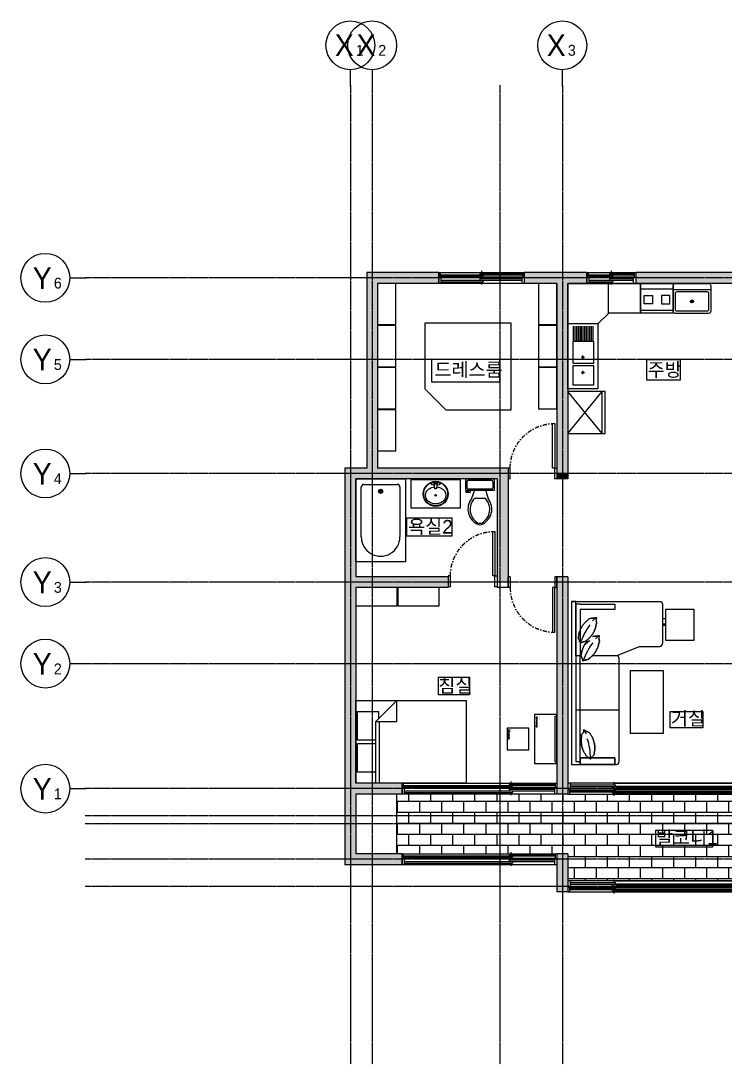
# Model space of a CAD drawing. Header units: millimetres. Extents: x 7699 to 36478, y 4303 to 23508.
# Drawn here: x 7699 to 20655, y 4303 to 23508 of the extents above; entities that cross this region are included whole.
import ezdxf
from ezdxf.enums import TextEntityAlignment as Align

# ---------------------------------------------------------------- set-up
doc = ezdxf.new("R2010")
doc.units = ezdxf.units.MM
doc.linetypes.add('CENTER', pattern=[50.8, 31.75, -6.35, 6.35, -6.35])
doc.linetypes.add('DASHDOTX2', pattern=[50.8, 25.4, -12.7, 0, -12.7])
for name, color, linetype in [('1-47FUR-8HID', 9, 'Continuous'), ('A-BUBBLE', 7, 'Continuous'), ('CEN', 1, 'CENTER'), ('CON', 254, 'Continuous'), ('FUR', 6, 'Continuous'), ('HAT', 8, 'Continuous'), ('TXT', 2, 'Continuous'), ('WAL', 2, 'Continuous'), ('WIN', 4, 'Continuous'), ('참조선', 190, 'Continuous')]:
    doc.layers.add(name, color=color, linetype=linetype)
doc.styles.get("Standard").update_dxf_attribs({"font": 'arial.ttf'})
doc.styles.add('WHG', font='romans', dxfattribs={"bigfont": 'whgtxt'})
doc.styles.add('견고딕', font='H2GTRE.TTF')

# ---------------------------------------------------------------- blocks, each defined once
blk = doc.blocks.new('bbl')
at = {"layer": 'A-BUBBLE', "color": 7}
blk.add_line((4371.71, 2923.69), (4371.71, 2908.69), dxfattribs=at)
blk.add_circle((4371.71, 2946.19), 22.5, dxfattribs=at)
blk = doc.blocks.new('창_1575')
for p, q in [((0, 200), (1575, 200)), ((0, 0), (0, 200)), ((0, 200), (1575, 200)), ((30, 120), (30, 200)), ((1545, 200), (1545, 120)), ((1575, 200), (1575, 0)), ((0, 120), (1575, 120)), ((1575, 0), (0, 0)), ((30, 160), (1545, 160)), ((30, 140), (817, 140)), ((45, 0), (45, 120)), ((45, 60), (1530, 60)), ((45, 30), (817, 30)), ((758, 180), (758, 160)), ((758, 180), (1545, 180)), ((758, 90), (1530, 90)), ((758, 90), (758, 60)), ((817, 60), (817, 30)), ((817, 160), (817, 140)), ((1530, 120), (1530, 0))]:
    blk.add_line(p, q)
at = {"linetype": 'DASHDOTX2', "ltscale": 2}
blk.add_line((788, 233), (788, -29), dxfattribs=at)
blk = doc.blocks.new('창_900')
for p, q in [((0, 200), (900, 200)), ((0, 0), (0, 200)), ((0, 200), (900, 200)), ((30, 120), (30, 200)), ((870, 200), (870, 120)), ((900, 200), (900, 0)), ((0, 120), (900, 120)), ((900, 0), (0, 0)), ((30, 160), (870, 160)), ((30, 140), (480, 140)), ((45, 0), (45, 120)), ((45, 60), (855, 60)), ((45, 30), (480, 30)), ((420, 180), (420, 160)), ((420, 180), (870, 180)), ((420, 90), (855, 90)), ((420, 90), (420, 60)), ((480, 160), (480, 140)), ((480, 60), (480, 30)), ((855, 120), (855, 0))]:
    blk.add_line(p, q)
at = {"linetype": 'DASHDOTX2', "ltscale": 2}
blk.add_line((450, 233), (450, -29), dxfattribs=at)
blk = doc.blocks.new('창_2850')
for p, q in [((0, 200), (2850, 200)), ((0, 0), (0, 200)), ((0, 200), (2850, 200)), ((30, 120), (30, 200)), ((2820, 200), (2820, 120)), ((2850, 200), (2850, 0)), ((0, 120), (2850, 120)), ((2850, 0), (0, 0)), ((30, 160), (2820, 160)), ((30, 140), (2030, 140)), ((45, 0), (45, 120)), ((45, 60), (2805, 60)), ((45, 30), (2030, 30)), ((1970, 180), (1970, 160)), ((1970, 180), (2820, 180)), ((1970, 90), (2805, 90)), ((1970, 90), (1970, 60)), ((2030, 160), (2030, 140)), ((2030, 60), (2030, 30)), ((2805, 120), (2805, 0))]:
    blk.add_line(p, q)
at = {"linetype": 'DASHDOTX2', "ltscale": 2}
blk.add_line((2000, 233), (2000, -29), dxfattribs=at)
blk = doc.blocks.new('창_4300')
for p, q in [((0, 200), (3450, 200)), ((0, 0), (0, 200)), ((0, 200), (3450, 200)), ((30, 120), (30, 200)), ((4300, 200), (850, 200)), ((4300, 200), (850, 200)), ((4270, 120), (4270, 200)), ((4300, 0), (4300, 200)), ((0, 120), (3450, 120)), ((3450, 0), (0, 0)), ((30, 160), (3420, 160)), ((30, 140), (880, 140)), ((45, 0), (45, 120)), ((45, 60), (3405, 60)), ((45, 30), (880, 30)), ((820, 180), (820, 160)), ((820, 180), (3420, 180)), ((820, 90), (3405, 90)), ((820, 90), (820, 60)), ((4300, 120), (850, 120)), ((850, 0), (4300, 0)), ((3480, 180), (880, 180)), ((880, 160), (880, 140)), ((4270, 160), (880, 160)), ((880, 60), (880, 30)), ((3480, 90), (895, 90)), ((4255, 60), (895, 60)), ((3420, 160), (3420, 140)), ((4270, 140), (3420, 140)), ((3420, 60), (3420, 30)), ((4255, 30), (3420, 30)), ((3480, 180), (3480, 160)), ((3480, 90), (3480, 60)), ((4255, 0), (4255, 120))]:
    blk.add_line(p, q)
at = {"linetype": 'DASHDOTX2', "ltscale": 2}
for p, q in [((850, 233), (850, -29)), ((3450, 233), (3450, -29))]:
    blk.add_line(p, q, dxfattribs=at)
blk = doc.blocks.new('문_900')
for p, q in [((80, 1020), (40, 1020)), ((40, 1020), (40, 200)), ((80, 200), (80, 1020)), ((0, 200), (0, 0)), ((40, 200), (0, 200)), ((40, 0), (40, 200)), ((40, 200), (80, 200)), ((860, 0), (860, 200)), ((860, 200), (900, 200)), ((900, 200), (900, 0)), ((0, 0), (40, 0)), ((860, 0), (900, 0))]:
    blk.add_line(p, q)
at = {"linetype": 'DASHDOTX2', "ltscale": 3}
blk.add_arc((40, 200), 820, 0, 90, dxfattribs=at)
blk = doc.blocks.new('1940X2765_P1_')
at = {"color": 0, "linetype": 'Continuous'}
for p, q in [((740, 0), (740, -560)), ((1340, -550), (1340, 0)), ((1340, 0), (1340, -550)), ((1340, -100), (1940, -100)), ((560, -740), (740, -560)), ((1940, -500), (1340, -500)), ((105, -1054), (105, -790)), ((135, -1054), (135, -790)), ((165, -1054), (165, -790)), ((195, -1052), (195, -790)), ((225, -1052), (225, -790)), ((255, -1052), (255, -790)), ((285, -1052), (285, -790)), ((315, -1052), (315, -790)), ((345, -1052), (345, -790)), ((375, -1052), (375, -790)), ((405, -1054), (405, -790)), ((435, -1054), (435, -790)), ((465, -1054), (465, -790)), ((278, -1391), (278, -1329)), ((247, -1360), (309, -1360)), ((247, -1639), (309, -1639)), ((278, -1670), (278, -1608)), ((631, -2765), (0, -1990)), ((0, -2765), (631, -1990)), ((631, -2765), (631, -1990))]:
    blk.add_line(p, q, dxfattribs=at)
for points in [[(550, -740), (550, -1940), (0, -1940), (0, 0), (1940, 0), (1940, -550), (740, -550)], [(0, -740), (560, -740)]]:
    blk.add_lwpolyline(points, dxfattribs=at)
for points in [[(1557, -224), (1557, -378), (1403, -378), (1403, -224)], [(1877, -224), (1723, -224), (1723, -378), (1877, -378)], [(90, -1470), (480, -1470), (480, -1072), (90, -1072)], [(90, -1870), (480, -1870), (480, -1520), (90, -1520)], [(0, -2765), (687, -2765), (687, -1990), (0, -1990)]]:
    blk.add_lwpolyline(points, close=True, dxfattribs=at)
for centre in [(278, -1360), (278, -1639)]:
    blk.add_circle(centre, 15, dxfattribs=at)
blk = doc.blocks.new('침대 - 퀸사이즈')
at = {"linetype": 'Continuous'}
for p, q in [((0, -80.00003), (0, 0)), ((0, 0), (59.99999, 0)), ((59.99999, 0), (59.99999, -80.00003)), ((7.99999, -1.2), (28.79998, -1.2)), ((7.99999, -14.4), (7.99999, -1.2)), ((28.79998, -1.2), (28.79998, -14.4)), ((31.19999, -1.2), (51.99999, -1.2)), ((31.19999, -14.4), (31.19999, -1.2)), ((51.99999, -1.2), (51.99999, -16.4)), ((0, -14.4), (44.8, -14.4)), ((59.99999, -29.6), (44.8, -14.4)), ((44.8, -14.4), (44.8, -29.6)), ((44.8, -16.8), (0, -16.8)), ((51.99999, -16.4), (46.79936, -16.4)), ((44.8, -29.6), (59.99999, -29.6)), ((59.99999, -80.00003), (0, -80.00003))]:
    blk.add_line(p, q, dxfattribs=at)
blk = doc.blocks.new('변기 - 윗면')
for p, q in [((9.5, -6), (9.5, -2)), ((-10, -8.5), (-8, -8.5)), ((-10, -9.5), (-10, -8.5)), ((-7, -9.5), (-10, -9.5)), ((-8, -8.5), (-8, -8)), ((-7, -8), (-7, -9.5)), ((-4, -8), (-6, -14)), ((4, -14), (-4, -14)), ((4, -8), (6, -14))]:
    blk.add_line(p, q)
blk.add_lwpolyline([(10.5, -8), (10.5, 0), (-10.5, 0), (-10.5, -8)], close=True)
for points in [[(-9.5, -2), (-9.5, -6)], [(8.5, -1), (-8.5, -1)], [(-8.5, -7), (8.5, -7)]]:
    blk.add_lwpolyline(points)
for centre, radius, start, end in [((-8.62, -1.88), 0.884, 81.8699, 188.1301), ((-8.62, -6.12), 0.884, 171.8699, 278.1301), ((8.62, -1.88), 0.884, 351.8699, 98.1301), ((8.62, -6.12), 0.884, 261.8699, 8.1301), ((3.52, -21.58), 12.17, 141.46911, 247.97143), ((4.2, -21.82), 11.33, 136.36773, 238.94682), ((-3.52, -21.58), 12.17, 292.02843, 38.53071), ((-4.2, -21.82), 11.33, 301.05301, 43.63209), ((0, -27.88), 4, 245.73182, 294.26817), ((0, -29), 4, 254.86053, 285.13947)]:
    blk.add_arc(centre, radius, start, end)
blk = doc.blocks.new('욕조 - 26 x 60 in.')
for p, q in [((8, -18), (10, -18)), ((9, -17), (9, -19))]:
    blk.add_line(p, q)
blk.add_lwpolyline([(0, -36), (0, 0), (60, 0), (60, -36)], close=True)
for points in [[(4, -30), (4, -6)], [(6, -4), (42, -4)], [(42, -32), (6, -32)]]:
    blk.add_lwpolyline(points)
for radius in [1.5, 1]:
    blk.add_circle((9, -18), radius)
for centre, radius, start, end in [((5.75, -5.75), 1.77, 81.8699, 188.1301), ((42, -18), 14, 270, 90), ((5.75, -30.25), 1.77, 171.8699, 278.1301)]:
    blk.add_arc(centre, radius, start, end)
blk = doc.blocks.new('560X560_P1_')
at = {"color": 0, "linetype": 'Continuous'}
blk.add_lwpolyline([(0, 0), (0, -740), (560, -740), (740, -560), (740, 0)], close=True, dxfattribs=at)

msp = doc.modelspace()

# ---------------------------------------------------------------- hatches: boundary and pattern name
at = {"layer": 'CON'}
h = msp.add_hatch(color=256, dxfattribs=at)
h.dxf.hatch_style = 1
h.paths.add_polyline_path([(15386, 18775), (14161, 18775), (14161, 17275), (14261, 17275), (14261, 18675), (15386, 18675)])
h.paths.add_polyline_path([(14161, 18875), (14061, 18875), (14061, 18775), (14161, 18775)])
h.paths.add_polyline_path([(15386, 18875), (14161, 18875), (14161, 18775), (15386, 18775)])
h.paths.add_polyline_path([(14161, 18775), (14061, 18775), (14061, 17275), (14161, 17275)])
h.paths.add_polyline_path([(14261, 17275), (14161, 17275), (14161, 15175), (16511, 15175), (16511, 15275), (14261, 15275)])
h.paths.add_polyline_path([(14161, 17275), (14061, 17275), (14061, 15275), (13761, 15275), (13761, 15175), (14161, 15175)])
h.paths.add_polyline_path([(14161, 15175), (13761, 15175), (13761, 13175), (14161, 13175), (14161, 13275), (13861, 13275), (13861, 15075), (14161, 15075)])
h.paths.add_polyline_path([(13761, 15175), (13661, 15175), (13661, 13175), (13761, 13175)])
h.paths.add_polyline_path([(16511, 15175), (14161, 15175), (14161, 15075), (16461, 15075), (16461, 13175), (16511, 13175)])
h.paths.add_polyline_path([(13761, 15275), (13661, 15275), (13661, 15175), (13761, 15175)])
h.paths.add_polyline_path([(16661, 15275), (16511, 15275), (16511, 15175), (16661, 15175)])
h.paths.add_polyline_path([(16661, 15175), (16511, 15175), (16511, 13175), (16661, 13175)])
h.paths.add_polyline_path([(15561, 13175), (14161, 13175), (14161, 13075), (15561, 13075)])
h.paths.add_polyline_path([(15561, 13275), (14161, 13275), (14161, 13175), (15561, 13175)], flags=17)
h.paths.add_polyline_path([(14161, 13175), (13761, 13175), (13761, 11675), (13861, 11675), (13861, 13075), (14161, 13075)])
h.paths.add_polyline_path([(13761, 13175), (13661, 13175), (13661, 11675), (13761, 11675)])
h.paths.add_polyline_path([(13761, 11675), (13661, 11675), (13661, 9375), (13761, 9375)])
h.paths.add_polyline_path([(13861, 11675), (13761, 11675), (13761, 9375), (14161, 9375), (14161, 9475), (13861, 9475)])
h.paths.add_polyline_path([(13761, 8725), (13661, 8725), (13661, 8075), (13761, 8075)])
h.paths.add_polyline_path([(13861, 8725), (13761, 8725), (13761, 8075), (14161, 8075), (14161, 8175), (13861, 8175)])
h.paths.add_polyline_path([(13861, 8875), (13761, 8875), (13761, 8725), (13861, 8725)])
h.paths.add_polyline_path([(13761, 8875), (13661, 8875), (13661, 8725), (13761, 8725)])
h.paths.add_polyline_path([(13761, 9375), (13661, 9375), (13661, 8875), (13761, 8875)])
h.paths.add_polyline_path([(13861, 9275), (14161, 9275), (14161, 9375), (13761, 9375), (13761, 8875), (13861, 8875)])
h.paths.add_polyline_path([(14711, 9375), (14161, 9375), (14161, 9275), (14711, 9275)])
h.paths.add_polyline_path([(14711, 9475), (14161, 9475), (14161, 9375), (14711, 9375)])
h.paths.add_polyline_path([(14711, 8175), (14161, 8175), (14161, 8075), (14711, 8075)])
h.paths.add_polyline_path([(13761, 8075), (13661, 8075), (13661, 7975), (13761, 7975)])
h.paths.add_polyline_path([(14161, 8075), (13761, 8075), (13761, 7975), (14161, 7975)])
h.paths.add_polyline_path([(14711, 8075), (14161, 8075), (14161, 7975), (14711, 7975)])
h.paths.add_polyline_path([(17661, 18875), (16961, 18875), (16961, 18775), (17661, 18775)])
h.paths.add_polyline_path([(17661, 18775), (16961, 18775), (16961, 18675), (17561, 18675), (17561, 17275), (17661, 17275)])
h.paths.add_polyline_path([(18111, 18775), (17661, 18775), (17661, 17275), (17761, 17275), (17761, 18675), (18111, 18675)])
h.paths.add_polyline_path([(18111, 18875), (17661, 18875), (17661, 18775), (18111, 18775)])
h.paths.add_polyline_path([(17661, 17275), (17561, 17275), (17561, 15175), (17661, 15175)])
h.paths.add_polyline_path([(17761, 17275), (17661, 17275), (17661, 15175), (17761, 15175)])
h.paths.add_polyline_path([(17661, 13175), (17561, 13175), (17561, 11675), (17661, 11675)])
h.paths.add_polyline_path([(17761, 13175), (17661, 13175), (17661, 11675), (17761, 11675)])
h.paths.add_polyline_path([(17761, 13275), (17661, 13275), (17661, 13175), (17761, 13175)])
h.paths.add_polyline_path([(17661, 13275), (17561, 13275), (17561, 13175), (17661, 13175)])
h.paths.add_polyline_path([(17661, 11675), (17561, 11675), (17561, 9375), (17661, 9375)])
h.paths.add_polyline_path([(17761, 11675), (17661, 11675), (17661, 9375), (17761, 9375), (17761, 9475)])
h.paths.add_polyline_path([(17661, 9375), (17561, 9375), (17561, 9275), (17661, 9275)])
h.paths.add_polyline_path([(17761, 9375), (17661, 9375), (17661, 9275), (17761, 9275)])
h.paths.add_polyline_path([(17661, 8075), (17561, 8075), (17561, 7975), (17561, 7575), (17661, 7575)])
h.paths.add_polyline_path([(17761, 8075), (17661, 8075), (17661, 7575), (17761, 7575), (17761, 7675)])
h.paths.add_polyline_path([(17661, 8175), (17561, 8175), (17561, 8075), (17661, 8075)])
h.paths.add_polyline_path([(17761, 8175), (17661, 8175), (17661, 8075), (17761, 8075)])
h.paths.add_polyline_path([(17661, 7575), (17561, 7575), (17561, 7475), (17661, 7475)])
h.paths.add_polyline_path([(17761, 7575), (17661, 7575), (17661, 7475), (17761, 7475)])
h.paths.add_polyline_path([(21261, 18875), (19011, 18875), (19011, 18775), (21261, 18775)])
h.paths.add_polyline_path([(21261, 18775), (19011, 18775), (19011, 18675), (21261, 18675)])
h.paths.add_polyline_path([(22161, 18875), (21261, 18875), (21261, 18775), (22161, 18775)])
h.paths.add_polyline_path([(22161, 18775), (21261, 18775), (21261, 18675), (22161, 18675)])
h.paths.add_polyline_path([(29161, 18875), (27411, 18875), (22161, 18875), (22161, 18775), (29161, 18775)])
h.paths.add_polyline_path([(29161, 18775), (22161, 18775), (22161, 18675), (24611, 18675), (27411, 18675), (29061, 18675), (29061, 17775), (24611, 17775), (24611, 17275), (24711, 17275), (24711, 17675), (29061, 17675), (29061, 17275), (29161, 17275)])
h.paths.add_polyline_path([(29261, 18775), (29161, 18775), (29161, 17275), (29261, 17275)])
h.paths.add_polyline_path([(29261, 18875), (29161, 18875), (29161, 18775), (29261, 18775)])
h.paths.add_polyline_path([(29161, 17275), (29061, 17275), (29061, 15525), (25611, 15525), (25611, 15425), (29061, 15425), (29061, 15175), (29161, 15175)])
h.paths.add_polyline_path([(29261, 17275), (29161, 17275), (29161, 15175), (29261, 15175)])
h.paths.add_polyline_path([(24711, 17275), (24611, 17275), (24611, 17175), (24611, 15425), (24711, 15425)])
h.paths.add_polyline_path([(29161, 15175), (29061, 15175), (29061, 14425), (29161, 14425)])
h.paths.add_polyline_path([(29261, 15075), (29261, 15175), (29161, 15175), (29161, 14425), (29261, 14425)])
h.paths.add_polyline_path([(29161, 13525), (29061, 13525), (29061, 13275), (22161, 13275), (22161, 13175), (29161, 13175)])
h.paths.add_polyline_path([(29261, 13525), (29161, 13525), (29161, 13175), (30561, 13175), (30561, 13275), (29261, 13275)])
h.paths.add_polyline_path([(30561, 13175), (29161, 13175), (29161, 13075), (30461, 13075), (30461, 11675), (30561, 11675)])
h.paths.add_polyline_path([(29161, 13175), (22161, 13175), (22161, 13075), (22261, 13075), (29161, 13075)])
h.paths.add_polyline_path([(30661, 13275), (30561, 13275), (30561, 13175), (30661, 13175)])
h.paths.add_polyline_path([(30661, 13175), (30561, 13175), (30561, 11675), (30661, 11675)])
h.paths.add_polyline_path([(30561, 11675), (30461, 11675), (30461, 9375), (30561, 9375)])
h.paths.add_polyline_path([(30661, 11675), (30561, 11675), (30561, 9375), (30661, 9375)])
h.paths.add_polyline_path([(22161, 13175), (22061, 13175), (22061, 13075), (22161, 13075)])
h.paths.add_polyline_path([(22161, 13275), (22061, 13275), (22061, 13175), (22161, 13175)])
h.paths.add_polyline_path([(22261, 11675), (22161, 11675), (22161, 9375), (22261, 9375)])
h.paths.add_polyline_path([(22161, 11675), (22061, 11675), (22061, 9375), (22161, 9375)])
h.paths.add_polyline_path([(22161, 12175), (22061, 12175), (22061, 11675), (22161, 11675)])
h.paths.add_polyline_path([(22261, 12175), (22161, 12175), (22161, 11675), (22261, 11675)])
h.paths.add_polyline_path([(22161, 9375), (22061, 9375), (22061, 8875), (22161, 8875)])
h.paths.add_polyline_path([(22161, 8875), (22061, 8875), (22061, 8725), (22161, 8725)])
h.paths.add_polyline_path([(22161, 8725), (22061, 8725), (22061, 8075), (22161, 8075)])
h.paths.add_polyline_path([(22161, 8075), (22061, 8075), (22061, 7575), (22161, 7575)])
h.paths.add_polyline_path([(22161, 7575), (22061, 7575), (22061, 7475), (22161, 7475)])
h.paths.add_polyline_path([(22261, 7575), (22161, 7575), (22161, 7475), (22261, 7475)])
h.paths.add_polyline_path([(22261, 7975), (22261, 8075), (22161, 8075), (22161, 7575), (22261, 7575)])
h.paths.add_polyline_path([(22261, 8725), (22161, 8725), (22161, 8075), (22261, 8075), (22261, 8175)])
h.paths.add_polyline_path([(22261, 8775), (22261, 8875), (22161, 8875), (22161, 8725), (22261, 8725)])
h.paths.add_polyline_path([(22261, 9375), (22161, 9375), (22161, 8875), (22261, 8875)])
h.paths.add_polyline_path([(29161, 8175), (28661, 8175), (28661, 8075), (29161, 8075)])
h.paths.add_polyline_path([(29161, 8075), (28661, 8075), (28661, 7975), (29161, 7975)])
h.paths.add_polyline_path([(30561, 8075), (29161, 8075), (29161, 7975), (30561, 7975)])
h.paths.add_polyline_path([(30561, 8725), (30461, 8725), (30461, 8175), (29161, 8175), (29161, 8075), (30561, 8075)])
h.paths.add_polyline_path([(30661, 8075), (30561, 8075), (30561, 7975), (30661, 7975)])
h.paths.add_polyline_path([(30661, 8725), (30561, 8725), (30561, 8075), (30661, 8075)])
h.paths.add_polyline_path([(30661, 8875), (30561, 8875), (30561, 8725), (30661, 8725)])
h.paths.add_polyline_path([(30561, 8875), (30461, 8875), (30461, 8775), (30461, 8725), (30561, 8725)])
h.paths.add_polyline_path([(30561, 9375), (30461, 9375), (30461, 8875), (30561, 8875)])
h.paths.add_polyline_path([(30661, 9375), (30561, 9375), (30561, 8875), (30661, 8875)])
h = msp.add_hatch(color=256, dxfattribs=at)
h.dxf.hatch_style = 1
h.paths.add_polyline_path([(21261, 18775), (19011, 18775), (19011, 18675), (21161, 18675), (21161, 17875), (21261, 17875)])
h.paths.add_polyline_path([(21361, 18675), (22161, 18675), (22161, 18775), (21261, 18775), (21261, 17875), (21361, 17875)])
h = msp.add_hatch(color=256, dxfattribs=at)
h.dxf.hatch_style = 1
h.paths.add_polyline_path([(17661, 15175), (17561, 15175), (17561, 15075), (17661, 15075)])
h.paths.add_polyline_path([(17761, 15175), (17661, 15175), (17661, 15075), (17761, 15075)])
at = {"layer": 'HAT'}
h = msp.add_hatch(dxfattribs=at)
h.set_pattern_fill('AR-B816', color=256)
h.paths.add_polyline_path([(21261, 9275), (18611, 9275), (17761, 9275), (17661, 9275), (17661, 8875), (21261, 8875)])
h.paths.add_polyline_path([(21261, 8875), (17661, 8875), (17661, 8725), (21261, 8725)])
h.paths.add_polyline_path([(21261, 8725), (17661, 8725), (17661, 8175), (17761, 8175), (17761, 8075), (21261, 8075)])
h.paths.add_polyline_path([(21261, 8075), (17761, 8075), (17761, 7675), (21211, 7675), (21261, 7675)])
h.paths.add_polyline_path([(22061, 8075), (21261, 8075), (21261, 7675), (22061, 7675)])
h.paths.add_polyline_path([(22061, 8625), (22061, 8725), (21261, 8725), (21261, 8075), (22061, 8075)])
h.paths.add_polyline_path([(22061, 8875), (21261, 8875), (21261, 8725), (22061, 8725)])
h.paths.add_polyline_path([(22061, 9275), (21261, 9275), (21261, 8875), (22061, 8875)])
h.paths.add_polyline_path([(29061, 18675), (27411, 18675), (24811, 18675), (24811, 18635, -0.399992), (25630, 17855), (25631, 17855), (25631, 17815), (24811, 17815), (24811, 17775), (29061, 17775)])
h.paths.add_polyline_path([(26427, 18013), (27441, 18013), (27441, 18441), (26427, 18441)], flags=24)
h = msp.add_hatch(dxfattribs=at)
h.set_pattern_fill('AR-B816', color=256)
h.paths.add_polyline_path([(16511, 9275), (14711, 9275), (14611, 9275), (14611, 8875), (16511, 8875)])
h.paths.add_polyline_path([(16511, 8875), (14611, 8875), (14611, 8725), (16511, 8725)])
h.paths.add_polyline_path([(16511, 8725), (14611, 8725), (14611, 8175), (14711, 8175), (16511, 8175)])
h.paths.add_polyline_path([(17661, 9275), (17561, 9275), (16511, 9275), (16511, 8875), (17661, 8875)])
h.paths.add_polyline_path([(17661, 8875), (16511, 8875), (16511, 8725), (17661, 8725)])
h.paths.add_polyline_path([(17661, 8725), (16511, 8725), (16511, 8175), (17561, 8175), (17661, 8175)])

# ---------------------------------------------------------------- linework, layer by layer
at = {"layer": '1-47FUR-8HID'}
msp.add_lwpolyline([(18649, 12822), (18649, 12824)], dxfattribs=at)
at = {"layer": 'CEN'}
for p, q in [((13761, 22326), (13761, 4303)), ((14161, 22326), (14161, 4303)), ((16511, 22326), (16511, 4303)), ((17661, 22326), (17661, 4303)), ((36478, 18775), (8879, 18775)), ((36478, 17275), (8879, 17275)), ((36478, 15175), (8879, 15175)), ((36478, 13175), (8879, 13175)), ((36478, 11675), (8879, 11675)), ((36478, 9375), (8879, 9375)), ((36478, 8875), (8879, 8875)), ((36478, 8725), (8879, 8725)), ((36478, 8075), (8879, 8075)), ((36478, 7575), (8879, 7575))]:
    msp.add_line(p, q, dxfattribs=at)
at = {"layer": 'FUR'}
for p, q in [((19701, 18564), (20392, 18564)), ((15780, 15060), (14880, 15060)), ((15359, 15001), (15300, 15001)), ((15304, 14973), (15300, 14973)), ((15316, 14892), (15309, 14969)), ((15344, 14892), (15316, 14892)), ((15351, 14969), (15344, 14892)), ((15359, 14973), (15356, 14973)), ((17826, 12822), (17826, 11822)), ((17906, 12822), (18686, 12822)), ((19448, 11984), (19075, 11984)), ((17986, 11872), (18016, 11872)), ((18006, 11851), (18015, 11861)), ((18006, 11851), (18015, 11861)), ((18008, 11819), (18006, 11835)), ((18008, 11819), (18006, 11835)), ((18017, 11788), (18012, 11803)), ((18017, 11788), (18012, 11803)), ((18700, 10822), (17906, 10822)), ((18706, 9872), (18706, 9902))]:
    msp.add_line(p, q, dxfattribs=at)
at = {"layer": 'FUR', "color": 9}
for p, q in [((18138, 12484), (18144, 12496)), ((18138, 12484), (18144, 12496)), ((18158, 12503), (18173, 12509)), ((18158, 12503), (18173, 12509)), ((18188, 12513), (18204, 12515)), ((18188, 12513), (18204, 12515)), ((18281, 12499), (18280, 12470)), ((18281, 12499), (18280, 12470)), ((17986, 12287), (17989, 12296)), ((17986, 12287), (17989, 12296)), ((17993, 12305), (17997, 12313)), ((17993, 12305), (17997, 12313)), ((18008, 12336), (18012, 12343)), ((18008, 12336), (18012, 12343)), ((18016, 12350), (18020, 12357)), ((18016, 12350), (18020, 12357)), ((18024, 12364), (18029, 12371)), ((18024, 12364), (18029, 12371)), ((18033, 12378), (18038, 12384)), ((18033, 12378), (18038, 12384)), ((18048, 12398), (18054, 12406)), ((18048, 12398), (18054, 12406)), ((18060, 12413), (18066, 12420)), ((18060, 12413), (18066, 12420)), ((18073, 12428), (18080, 12435)), ((18073, 12428), (18080, 12435)), ((18096, 12451), (18105, 12459)), ((18096, 12451), (18105, 12459)), ((18115, 12468), (18126, 12476)), ((18115, 12468), (18126, 12476)), ((18265, 12323), (18262, 12313)), ((18265, 12323), (18262, 12313)), ((18272, 12345), (18269, 12334)), ((18272, 12345), (18269, 12334)), ((18277, 12370), (18275, 12357)), ((18277, 12370), (18275, 12357)), ((18281, 12398), (18279, 12383)), ((18281, 12398), (18279, 12383)), ((18289, 12439), (18291, 12423)), ((18289, 12439), (18291, 12423)), ((17955, 12167), (17955, 12183)), ((17955, 12167), (17955, 12183)), ((17966, 12120), (17960, 12135)), ((17966, 12120), (17960, 12135)), ((17963, 12193), (17965, 12208)), ((17963, 12193), (17965, 12208)), ((17967, 12221), (17969, 12234)), ((17967, 12221), (17969, 12234)), ((17972, 12246), (17975, 12257)), ((17972, 12246), (17975, 12257)), ((17979, 12086), (17974, 12106)), ((17979, 12086), (17974, 12106)), ((17979, 12268), (17982, 12278)), ((17979, 12268), (17982, 12278)), ((18118, 12115), (18106, 12107)), ((18118, 12115), (18106, 12107)), ((18156, 12148), (18148, 12140)), ((18156, 12148), (18148, 12140)), ((18171, 12163), (18164, 12156)), ((18171, 12163), (18164, 12156)), ((18206, 12206), (18201, 12200)), ((18206, 12206), (18201, 12200)), ((18215, 12220), (18211, 12213)), ((18215, 12220), (18211, 12213)), ((18224, 12234), (18220, 12227)), ((18224, 12234), (18220, 12227)), ((18236, 12255), (18232, 12248)), ((18236, 12255), (18232, 12248)), ((18240, 12181), (18256, 12183)), ((18240, 12181), (18256, 12183)), ((18247, 12278), (18244, 12270)), ((18247, 12278), (18244, 12270)), ((18333, 12167), (18331, 12137)), ((18333, 12167), (18331, 12137)), ((18340, 12106), (18342, 12090)), ((18340, 12106), (18342, 12090)), ((18020, 12067), (18005, 12070)), ((18020, 12067), (18005, 12070)), ((18021, 11902), (18024, 11914)), ((18021, 11902), (18024, 11914)), ((18027, 11925), (18030, 11935)), ((18027, 11925), (18030, 11935)), ((18037, 11955), (18041, 11964)), ((18037, 11955), (18041, 11964)), ((18057, 12077), (18041, 12075)), ((18057, 12077), (18041, 12075)), ((18048, 11980), (18052, 11988)), ((18048, 11980), (18052, 11988)), ((18059, 12003), (18063, 12011)), ((18059, 12003), (18063, 12011)), ((18067, 12018), (18072, 12025)), ((18067, 12018), (18072, 12025)), ((18088, 12087), (18073, 12081)), ((18088, 12087), (18073, 12081)), ((18073, 12021), (18080, 12029)), ((18073, 12021), (18080, 12029)), ((18076, 12032), (18080, 12039)), ((18076, 12032), (18080, 12039)), ((18098, 12045), (18108, 12053)), ((18098, 12045), (18108, 12053)), ((18100, 12066), (18105, 12073)), ((18100, 12066), (18105, 12073)), ((18111, 12080), (18117, 12088)), ((18111, 12080), (18117, 12088)), ((18131, 12069), (18136, 12082)), ((18131, 12069), (18136, 12082)), ((18283, 11916), (18279, 11909)), ((18283, 11916), (18279, 11909)), ((18299, 11946), (18295, 11938)), ((18299, 11946), (18295, 11938)), ((18310, 11972), (18306, 11963)), ((18310, 11972), (18306, 11963)), ((18317, 11991), (18313, 11981)), ((18317, 11991), (18313, 11981)), ((18332, 12065), (18331, 12051)), ((18332, 12065), (18331, 12051)), ((18016, 11875), (18018, 11889)), ((18016, 11875), (18018, 11889)), ((18043, 11745), (18030, 11754)), ((18043, 11745), (18030, 11754)), ((18072, 11735), (18057, 11738)), ((18072, 11735), (18057, 11738)), ((18124, 11749), (18109, 11745)), ((18124, 11749), (18109, 11745)), ((18180, 11791), (18169, 11783)), ((18180, 11791), (18169, 11783)), ((18199, 11808), (18190, 11799)), ((18199, 11808), (18190, 11799)), ((18223, 11831), (18216, 11823)), ((18223, 11831), (18216, 11823)), ((18252, 11867), (18247, 11860)), ((18252, 11867), (18247, 11860)), ((18271, 11895), (18267, 11888)), ((18271, 11895), (18267, 11888)), ((18031, 10391), (18022, 10377)), ((18031, 10391), (18022, 10377)), ((18049, 10432), (18041, 10404)), ((18049, 10432), (18041, 10404)), ((18077, 10445), (18062, 10440)), ((18077, 10445), (18062, 10440)), ((18141, 10415), (18127, 10422)), ((18141, 10415), (18127, 10422)), ((18167, 10395), (18155, 10406)), ((18167, 10395), (18155, 10406)), ((18179, 10371), (18178, 10384)), ((18179, 10371), (18178, 10384)), ((18006, 10261), (18006, 10250)), ((18006, 10261), (18006, 10250)), ((18007, 10283), (18007, 10272)), ((18007, 10283), (18007, 10272)), ((18007, 10240), (18007, 10230)), ((18007, 10240), (18007, 10230)), ((18009, 10212), (18010, 10204)), ((18009, 10212), (18010, 10204)), ((18016, 10336), (18013, 10322)), ((18016, 10336), (18013, 10322)), ((18013, 10179), (18015, 10171)), ((18013, 10179), (18015, 10171)), ((18195, 10348), (18188, 10359)), ((18195, 10348), (18188, 10359)), ((18223, 10296), (18218, 10306)), ((18223, 10296), (18218, 10306)), ((18230, 10278), (18227, 10287)), ((18230, 10278), (18227, 10287)), ((18236, 10261), (18233, 10269)), ((18236, 10261), (18233, 10269)), ((18241, 10244), (18239, 10252)), ((18241, 10244), (18239, 10252)), ((18247, 10220), (18245, 10228)), ((18247, 10220), (18245, 10228)), ((18251, 10204), (18249, 10212)), ((18251, 10204), (18249, 10212)), ((18254, 10188), (18252, 10196)), ((18254, 10188), (18252, 10196)), ((18018, 10155), (18020, 10147)), ((18018, 10155), (18020, 10147)), ((18022, 10139), (18024, 10131)), ((18022, 10139), (18024, 10131)), ((18027, 10123), (18029, 10114)), ((18027, 10123), (18029, 10114)), ((18035, 10097), (18039, 10088)), ((18035, 10097), (18039, 10088)), ((18043, 10079), (18047, 10069)), ((18043, 10079), (18047, 10069)), ((18052, 10059), (18057, 10049)), ((18052, 10059), (18057, 10049)), ((18063, 10038), (18070, 10027)), ((18063, 10038), (18070, 10027)), ((18087, 10004), (18086, 9990)), ((18087, 10004), (18086, 9990)), ((18249, 10012), (18254, 10026)), ((18249, 10012), (18254, 10026)), ((18253, 10053), (18255, 10066)), ((18253, 10053), (18255, 10066)), ((18257, 10163), (18256, 10171)), ((18257, 10163), (18256, 10171)), ((18257, 10079), (18258, 10091)), ((18257, 10079), (18258, 10091)), ((18259, 10135), (18258, 10144)), ((18259, 10135), (18258, 10144)), ((18259, 10103), (18259, 10114)), ((18259, 10103), (18259, 10114)), ((18097, 9979), (18109, 9969)), ((18097, 9979), (18109, 9969)), ((18122, 9960), (18137, 9952)), ((18122, 9960), (18137, 9952)), ((18199, 9943), (18211, 9960)), ((18199, 9943), (18211, 9960)), ((18223, 9971), (18233, 9983)), ((18223, 9971), (18233, 9983))]:
    msp.add_line(p, q, dxfattribs=at)
at = {"layer": 'FUR', "linetype": 'Continuous'}
for p, q in [((17146, 10737), (17146, 9837)), ((17561, 10737), (17146, 10737)), ((17531, 9867), (17531, 10707)), ((17531, 10707), (17561, 10707)), ((17561, 9837), (17561, 10737)), ((17046, 10487), (16646, 10487)), ((16646, 10487), (16646, 10087)), ((17046, 10087), (17046, 10487)), ((16646, 10087), (17046, 10087)), ((17146, 9837), (17561, 9837)), ((17531, 9867), (17561, 9867))]:
    msp.add_line(p, q, dxfattribs=at)
at = {"layer": 'FUR'}
for points in [[(14598, 17918), (14598, 18675), (14261, 18675), (14261, 17918)], [(17561, 17918), (17561, 18675), (17224, 18675), (17224, 17918)], [(14598, 17141), (14598, 17899), (14261, 17899), (14261, 17141)], [(17561, 17142), (17561, 17900), (17224, 17900), (17224, 17142)], [(14598, 16368), (14598, 17126), (14261, 17126), (14261, 16368)], [(17561, 16368), (17561, 17125), (17224, 17125), (17224, 16368)], [(14598, 15592), (14598, 16350), (14261, 16350), (14261, 15592)], [(15780, 15075), (15780, 14535), (14880, 14535), (14880, 15075)], [(13861, 12738), (14619, 12738), (14619, 13075), (13861, 13075)], [(14634, 12738), (15392, 12738), (15392, 13075), (14634, 13075)], [(20077, 12099), (19567, 12099), (19567, 12679), (20077, 12679)], [(18006, 11835), (18006, 11851)], [(18012, 11803), (18008, 11819)], [(18915, 10389), (18915, 11549), (19515, 11549), (19515, 10389)], [(18626, 9822), (18626, 9942), (17986, 9942), (17986, 9822)], [(18626, 9942), (18626, 9822), (17986, 9822), (17986, 9942)]]:
    msp.add_lwpolyline(points, close=True, dxfattribs=at)
for points in [[(20351, 18675, -0.414214), (20392, 18633), (20392, 18162, -0.414214), (20351, 18121), (19743, 18121, -0.414214), (19701, 18162), (19701, 18633, -0.414214), (19743, 18675)], [(19770, 18162, -0.414214), (19743, 18190), (19743, 18495, -0.414214), (19770, 18523), (20323, 18523, -0.414214), (20351, 18495), (20351, 18190, -0.414214), (20323, 18162)]]:
    msp.add_lwpolyline(points, format="xyb", close=True, dxfattribs=at)
for points in [[(15347, 14931, -0.064435), (15402, 14919, -0.091719), (15461, 14885, -0.103599), (15502, 14833, -0.113912), (15516, 14774, -0.113912), (15502, 14714, -0.103599), (15461, 14662, -0.091719), (15402, 14628, -0.084785), (15330, 14616, -0.084785), (15257, 14628, -0.091719), (15198, 14662, -0.103599), (15157, 14714, -0.113912), (15144, 14774, -0.113912), (15157, 14833, -0.103599), (15198, 14885, -0.091719), (15257, 14919, -0.064435), (15312, 14931, -0.084785)], [(17986, 12771), (17906, 12771), (17906, 11822), (17906, 12822), (17826, 12822), (19453, 12822, -0.414214), (19503, 12772), (19503, 12060, -0.323516), (19448, 11984)], [(17826, 11822), (17826, 9822), (18656, 9822, 0.414214), (18706, 9872), (18706, 11772, 0.414214), (18656, 11822)]]:
    msp.add_lwpolyline(points, format="xyb", dxfattribs=at)
for points in [[(17986, 12772), (18626, 12772), (18626, 12672), (17986, 12672), (17986, 11822), (17906, 11822), (17906, 9877), (17986, 9877), (17986, 11822), (17906, 11822)], [(19075, 11984), (18656, 11822), (18214, 11822)]]:
    msp.add_lwpolyline(points, dxfattribs=at)
at = {"layer": 'FUR', "color": 9}
for points in [[(18126, 12476), (18138, 12484)], [(18144, 12496), (18158, 12503)], [(18173, 12509), (18188, 12513)], [(18204, 12515), (18220, 12515)], [(18220, 12515), (18236, 12512)], [(18236, 12512), (18259, 12520)], [(18259, 12520), (18271, 12511)], [(18271, 12511), (18281, 12499)], [(17989, 12296), (17993, 12305)], [(17997, 12313), (18000, 12321)], [(18000, 12321), (18004, 12328)], [(18004, 12328), (18008, 12336)], [(18012, 12343), (18016, 12350)], [(18020, 12357), (18024, 12364)], [(18029, 12371), (18033, 12378)], [(18038, 12384), (18043, 12391)], [(18043, 12391), (18048, 12398)], [(18054, 12406), (18060, 12413)], [(18066, 12420), (18073, 12428)], [(18080, 12435), (18088, 12443)], [(18088, 12443), (18096, 12451)], [(18105, 12459), (18115, 12468)], [(18255, 12295), (18251, 12286)], [(18258, 12304), (18255, 12295)], [(18262, 12313), (18258, 12304)], [(18269, 12334), (18265, 12323)], [(18275, 12357), (18272, 12345)], [(18279, 12383), (18277, 12370)], [(18280, 12470), (18285, 12455)], [(18291, 12407), (18281, 12398)], [(18285, 12455), (18289, 12439)], [(18291, 12423), (18291, 12407)], [(17955, 12183), (17963, 12193)], [(17957, 12151), (17955, 12167)], [(17960, 12135), (17957, 12151)], [(17965, 12208), (17967, 12221)], [(17974, 12106), (17966, 12120)], [(17969, 12234), (17972, 12246)], [(17975, 12257), (17979, 12268)], [(17982, 12278), (17986, 12287)], [(18106, 12107), (18102, 12094)], [(18129, 12123), (18118, 12115)], [(18139, 12132), (18129, 12123)], [(18148, 12140), (18139, 12132)], [(18164, 12156), (18156, 12148)], [(18178, 12171), (18171, 12163)], [(18184, 12178), (18178, 12171)], [(18190, 12185), (18184, 12178)], [(18196, 12193), (18190, 12185)], [(18201, 12200), (18196, 12193)], [(18211, 12213), (18206, 12206)], [(18220, 12227), (18215, 12220)], [(18228, 12241), (18224, 12234)], [(18224, 12177), (18240, 12181)], [(18232, 12248), (18228, 12241)], [(18240, 12263), (18236, 12255)], [(18244, 12270), (18240, 12263)], [(18251, 12286), (18247, 12278)], [(18256, 12183), (18272, 12183)], [(18272, 12183), (18287, 12179)], [(18287, 12179), (18310, 12188)], [(18310, 12188), (18323, 12179)], [(18323, 12179), (18333, 12167)], [(18331, 12137), (18337, 12122)], [(18337, 12122), (18340, 12106)], [(17991, 12077), (17979, 12086)], [(18005, 12070), (17991, 12077)], [(18041, 12075), (18020, 12067)], [(18024, 11914), (18027, 11925)], [(18030, 11935), (18034, 11945)], [(18034, 11945), (18037, 11955)], [(18041, 11964), (18044, 11972)], [(18044, 11972), (18048, 11980)], [(18052, 11988), (18056, 11996)], [(18056, 11996), (18059, 12003)], [(18073, 12081), (18057, 12077)], [(18063, 12011), (18067, 12018)], [(18065, 12013), (18073, 12021)], [(18072, 12025), (18076, 12032)], [(18080, 12039), (18085, 12045)], [(18080, 12029), (18089, 12037)], [(18085, 12045), (18089, 12052)], [(18102, 12094), (18088, 12087)], [(18089, 12052), (18094, 12059)], [(18089, 12037), (18098, 12045)], [(18094, 12059), (18100, 12066)], [(18105, 12073), (18111, 12080)], [(18108, 12053), (18119, 12061)], [(18117, 12088), (18124, 12095)], [(18119, 12061), (18131, 12069)], [(18136, 12082), (18150, 12088)], [(18150, 12088), (18165, 12094)], [(18279, 11909), (18275, 11902)], [(18287, 11923), (18283, 11916)], [(18291, 11930), (18287, 11923)], [(18295, 11938), (18291, 11930)], [(18303, 11954), (18299, 11946)], [(18306, 11963), (18303, 11954)], [(18313, 11981), (18310, 11972)], [(18320, 12002), (18317, 11991)], [(18323, 12013), (18320, 12002)], [(18326, 12025), (18323, 12013)], [(18329, 12038), (18326, 12025)], [(18331, 12051), (18329, 12038)], [(18342, 12075), (18332, 12065)], [(18342, 12090), (18342, 12075)], [(18015, 11861), (18016, 11875)], [(18025, 11774), (18017, 11788)], [(18018, 11889), (18021, 11902)], [(18030, 11754), (18025, 11774)], [(18057, 11738), (18043, 11745)], [(18093, 11743), (18072, 11735)], [(18109, 11745), (18093, 11743)], [(18139, 11755), (18124, 11749)], [(18153, 11762), (18139, 11755)], [(18157, 11775), (18153, 11762)], [(18169, 11783), (18157, 11775)], [(18190, 11799), (18180, 11791)], [(18208, 11816), (18199, 11808)], [(18216, 11823), (18208, 11816)], [(18229, 11839), (18223, 11831)], [(18236, 11846), (18229, 11839)], [(18242, 11853), (18236, 11846)], [(18247, 11860), (18242, 11853)], [(18257, 11874), (18252, 11867)], [(18262, 11881), (18257, 11874)], [(18267, 11888), (18262, 11881)], [(18275, 11902), (18271, 11895)], [(18022, 10377), (18015, 10363)], [(18041, 10404), (18031, 10391)], [(18062, 10440), (18049, 10432)], [(18096, 10429), (18077, 10445)], [(18112, 10427), (18096, 10429)], [(18127, 10422), (18112, 10427)], [(18155, 10406), (18141, 10415)], [(18178, 10384), (18167, 10395)], [(18188, 10359), (18179, 10371)], [(18007, 10272), (18006, 10261)], [(18006, 10250), (18007, 10240)], [(18009, 10296), (18007, 10283)], [(18007, 10230), (18008, 10221)], [(18008, 10221), (18009, 10212)], [(18010, 10309), (18009, 10296)], [(18015, 10363), (18010, 10348)], [(18010, 10348), (18016, 10336)], [(18013, 10322), (18010, 10309)], [(18010, 10204), (18011, 10195)], [(18011, 10195), (18012, 10187)], [(18012, 10187), (18013, 10179)], [(18202, 10337), (18195, 10348)], [(18208, 10326), (18202, 10337)], [(18213, 10316), (18208, 10326)], [(18218, 10306), (18213, 10316)], [(18227, 10287), (18223, 10296)], [(18233, 10269), (18230, 10278)], [(18239, 10252), (18236, 10261)], [(18243, 10236), (18241, 10244)], [(18245, 10228), (18243, 10236)], [(18249, 10212), (18247, 10220)], [(18252, 10196), (18251, 10204)], [(18255, 10180), (18254, 10188)], [(18256, 10171), (18255, 10180)], [(18015, 10171), (18016, 10163)], [(18016, 10163), (18018, 10155)], [(18020, 10147), (18022, 10139)], [(18024, 10131), (18027, 10123)], [(18029, 10114), (18032, 10106)], [(18032, 10106), (18035, 10097)], [(18039, 10088), (18043, 10079)], [(18047, 10069), (18052, 10059)], [(18057, 10049), (18063, 10038)], [(18070, 10027), (18078, 10016)], [(18078, 10016), (18087, 10004)], [(18086, 9990), (18097, 9979)], [(18233, 9983), (18242, 9997)], [(18242, 9997), (18249, 10012)], [(18249, 10039), (18253, 10053)], [(18254, 10026), (18249, 10039)], [(18255, 10066), (18257, 10079)], [(18258, 10154), (18257, 10163)], [(18258, 10144), (18258, 10154)], [(18258, 10091), (18259, 10103)], [(18259, 10125), (18259, 10135)], [(18259, 10114), (18259, 10125)], [(18109, 9969), (18122, 9960)], [(18137, 9952), (18154, 9938)], [(18154, 9938), (18169, 9937)], [(18169, 9937), (18185, 9938)], [(18185, 9938), (18199, 9943)], [(18211, 9960), (18223, 9971)]]:
    msp.add_lwpolyline(points, close=True, dxfattribs=at)
at = {"layer": 'FUR', "color": 250}
for points in [[(19503, 12506), (19567, 12506)], [(19503, 12406), (19567, 12406)], [(19503, 12386), (19567, 12386)]]:
    msp.add_lwpolyline(points, dxfattribs=at)
at = {"layer": 'FUR'}
for centre, radius in [((20045, 18342), 27.7), ((20045, 18342), 13.9), ((15330, 14801), 230), ((15330, 14801), 220), ((15280, 14987), 25), ((15330, 14987), 8), ((15380, 14987), 25), ((15330, 14774), 15)]:
    msp.add_circle(centre, radius, dxfattribs=at)
at = {"layer": 'FUR', "color": 9}
for centre in [(18279, 12517), (18331, 12185), (17994, 12066), (18045, 11734), (18057, 10449), (18179, 9929)]:
    msp.add_circle(centre, 10, dxfattribs=at)
at = {"layer": 'FUR'}
for centre, start, end in [((15304, 14968), 5.3909, 90), ((15356, 14968), 90, 174.6091)]:
    msp.add_arc(centre, 5, start, end, dxfattribs=at)
at = {"layer": 'FUR', "color": 8}
for centre, radius, start, end in [((18354, 12367), 167, 120.021, 145.0633), ((18975, 11753), 1027, 141.7958, 162.1383), ((18406, 12035), 167, 120.021, 145.0633), ((19027, 11421), 1027, 141.7958, 162.1383), ((17936, 10331), 167, 15.8188, 40.861)]:
    msp.add_arc(centre, radius, start, end, dxfattribs=at)
at = {"layer": 'FUR', "color": 9}
msp.add_arc((17149, 9955), 1027, 358.7437, 19.0862, dxfattribs=at)
at = {"layer": 'TXT'}
for points in [[(16511, 17275), (15255, 17275), (15255, 16862), (16511, 16862)], [(19213, 17275), (19830, 17275), (19830, 16893), (19213, 16893)], [(14802, 14360), (15628, 14360), (15628, 14025), (14802, 14025)], [(15385, 11428), (15954, 11428), (15954, 11100), (15385, 11100)], [(19642, 10797), (20243, 10797), (20243, 10491), (19642, 10491)], [(19382, 8608), (20421, 8608), (20421, 8299), (19382, 8299)]]:
    msp.add_lwpolyline(points, close=True, dxfattribs=at)
at = {"layer": 'WAL'}
for p, q in [((14061, 18875), (14061, 15275)), ((15386, 18875), (14061, 18875)), ((15386, 18875), (15386, 18675)), ((16961, 18875), (16961, 18675)), ((18111, 18875), (16961, 18875)), ((18111, 18875), (18111, 18675)), ((19011, 18875), (19011, 18675)), ((27411, 18875), (19011, 18875)), ((14261, 18675), (14261, 15275)), ((15386, 18675), (14261, 18675)), ((17561, 18675), (16961, 18675)), ((17561, 18675), (17561, 15075)), ((18111, 18675), (17761, 18675)), ((17761, 18675), (17761, 15075)), ((21161, 18675), (19011, 18675)), ((14061, 15275), (13661, 15275)), ((13661, 15275), (13661, 7975)), ((16661, 15275), (14261, 15275)), ((16611, 15275), (14261, 15275)), ((16661, 15275), (16661, 13075)), ((13861, 15075), (13861, 13275)), ((16461, 15075), (13861, 15075)), ((16411, 15075), (13861, 15075)), ((16461, 15075), (16461, 13075)), ((17761, 15075), (17561, 15075)), ((15561, 13275), (13861, 13275)), ((15561, 13275), (15561, 13075)), ((17561, 13275), (17561, 9275)), ((17761, 13275), (17561, 13275)), ((17761, 13275), (17761, 9475)), ((17761, 13275), (17761, 9275)), ((13861, 13075), (13861, 9475)), ((15561, 13075), (13861, 13075)), ((16661, 13075), (16461, 13075)), ((14711, 9475), (13861, 9475)), ((14711, 9475), (14711, 9275)), ((13861, 9275), (13861, 8175)), ((14711, 9275), (13861, 9275)), ((17761, 9275), (17561, 9275)), ((17761, 9275), (17561, 9275)), ((17761, 9375), (17761, 9275)), ((14711, 8175), (13861, 8175)), ((14711, 8175), (14711, 7975)), ((17561, 8175), (17561, 7475)), ((17761, 8175), (17561, 8175)), ((17761, 8175), (17761, 7975)), ((17761, 8075), (17761, 7475)), ((14711, 7975), (13661, 7975)), ((17761, 7975), (17761, 7675)), ((17761, 7475), (17561, 7475))]:
    msp.add_line(p, q, dxfattribs=at)
at = {"layer": '참조선'}
msp.add_line((14611, 9275), (14611, 8175), dxfattribs=at)

# ---------------------------------------------------------------- block references
at = {"layer": 'A-BUBBLE', "color": 0, "xscale": 20, "yscale": 20, "zscale": 20}
for p in [(-73674, -35866), (-73273, -35866), (-69775, -35866)]:
    msp.add_blockref('bbl', p, dxfattribs=at)
at = {"layer": 'A-BUBBLE', "color": 0, "xscale": 20, "yscale": 20, "zscale": 20, "rotation": 90.00000000000001}
for p in [(67073, -68657), (67073, -70158), (67073, -72258), (67073, -74257), (67073, -75758), (67073, -78060)]:
    msp.add_blockref('bbl', p, dxfattribs=at)
at = {"layer": 'FUR'}
msp.add_blockref('1940X2765_P1_', (17761, 18675), dxfattribs=at)
for name, p, xscale, yscale, zscale, rotation in [('560X560_P1_', (16722, 17940), 2.149910625608234, 2.149910625608234, 2.149910625608234, 270), ('욕조 - 26 x 60 in.', (14775, 15075), 25.4, 25.4, 25.4, 270), ('침대 - 퀸사이즈', (13861, 9475), 25.4, 25.4, 25.4, 89.99999999999999)]:
    msp.add_blockref(name, p, dxfattribs=dict(at, xscale=xscale, yscale=yscale, zscale=zscale, rotation=rotation))
at = {"layer": 'FUR', "xscale": 25.4, "yscale": 25.4, "zscale": 25.4}
msp.add_blockref('변기 - 윗면', (16144, 15070), dxfattribs=at)
at = {"layer": 'WIN'}
for name, p in [('창_1575', (15386, 18675)), ('창_900', (18111, 18675)), ('창_2850', (14711, 9275)), ('창_2850', (14711, 7975))]:
    msp.add_blockref(name, p, dxfattribs=at)
at = {"layer": 'WIN', "xscale": -1}
for p in [(17561, 15075), (16461, 13091)]:
    msp.add_blockref('문_900', p, dxfattribs=at)
at = {"layer": 'WIN', "rotation": 180}
for name, p in [('문_900', (17561, 13275)), ('창_4300', (22061, 9475)), ('창_4300', (22061, 7675))]:
    msp.add_blockref(name, p, dxfattribs=at)

# ---------------------------------------------------------------- texts
at = {"layer": 'A-BUBBLE', "color": 0, "style": '견고딕'}
for s, height, p in [('X', 400, (13649, 23058)), ('X', 400, (14050, 23058)), ('X', 400, (17548, 23058)), ('1', 200, (13935, 22966)), ('2', 200, (14347, 22966)), ('3', 200, (17835, 22966)), ('Y', 400, (8092, 18772)), ('6', 200, (8379, 18680)), ('Y', 400, (8092, 17272)), ('5', 200, (8379, 17180)), ('Y', 400, (8092, 15171)), ('4', 200, (8379, 15080)), ('Y', 400, (8092, 13172)), ('3', 200, (8379, 13080)), ('Y', 400, (8092, 11671)), ('2', 200, (8379, 11580)), ('Y', 400, (8092, 9370)), ('1', 200, (8379, 9278))]:
    msp.add_text(s, height=height, dxfattribs=at).set_placement(p, align=Align.MIDDLE)
at = {"layer": 'FUR', "style": 'WHG'}
for s, p in [('900*415*1535', (17179, 10700)), ('화장대', (17213, 10701)), ('400*400*420', (16666, 10466)), ('의자', (16700, 10467))]:
    msp.add_text(s, height=20, rotation=270, dxfattribs=at).set_placement(p)
at = {"layer": 'TXT'}
for s, p in [('드레스룸', (15308, 16962)), ('주방', (19231, 16962)), ('욕실2', (14823, 14070)), ('침실', (15379, 11146)), ('거실', (19658, 10542)), ('발코니1', (19384, 8345))]:
    msp.add_text(s, height=250, dxfattribs=at).set_placement(p)

doc.saveas('drawing.dxf')
